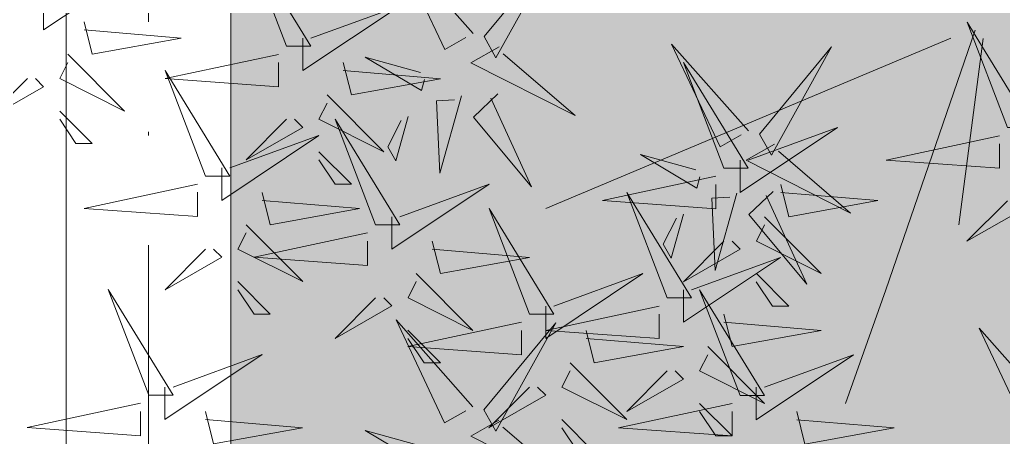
# Model space of a CAD drawing. Header units: millimetres. Extents: x 56222 to 120458, y -162468 to -121287.
# Drawn here: x 115756.97 to 115783.86, y -158132.23 to -158120.82 of the extents above; entities that cross this region are included whole.
import ezdxf

# ---------------------------------------------------------------- set-up
doc = ezdxf.new("R2010")
doc.units = ezdxf.units.MM
doc.header["$MEASUREMENT"] = 0
doc.linetypes.add('ACAD_ISO04W100', pattern=[30, 24, -3, 0, -3])
doc.layers.add('GARDEN', color=7, linetype='Continuous')
for name, color, linetype, lineweight in [('GROUND FLOOR', 7, 'Continuous', 9), ('L-shrub', 63, 'Continuous', 5), ('X_GARDEN ( HATCH )', 251, 'Continuous', 9)]:
    doc.layers.add(name, color=color, linetype=linetype, lineweight=lineweight)

# ---------------------------------------------------------------- blocks, each defined once
blk = doc.blocks.new('autumn shrub')
at = {"layer": 'L-shrub', "color": 32}
for p, q in [((11.54, 1.92), (51.94, 98)), ((71.18, 17.29), (98.12, 26.9)), ((9.62, -3.84), (71.18, 17.29)), ((11.54, -5.76), (55.79, 0))]:
    blk.add_line(p, q, dxfattribs=at)
at = {"layer": 'L-shrub', "color": 22}
for points in [[(21.16, 220.97), (30.78, 230.58), (23.09, 217.13), (21.16, 219.05)], [(1.92, 217.13), (9.62, 217.13), (-5.77, 194.07), (1.92, 215.21)], [(28.86, 213.28), (36.55, 205.6), (36.55, 209.44), (30.78, 213.28)], [(7.7, 207.52), (15.39, 205.6), (11.54, 184.46), (9.62, 207.52)], [(44.25, 178.7), (19.24, 188.3), (44.25, 172.93), (44.25, 178.7)], [(61.56, 178.7), (71.18, 188.3), (63.49, 174.85), (61.56, 176.78)], [(55.79, 169.09), (69.26, 155.64), (61.56, 171.01), (57.72, 169.09)], [(69.26, 171.01), (76.95, 163.33), (76.95, 167.17), (71.18, 171.01)], [(13.47, 159.48), (-11.54, 169.09), (13.47, 153.72), (13.47, 159.48)], [(30.78, 159.48), (40.4, 169.09), (32.71, 155.64), (30.78, 157.56)], [(48.1, 165.25), (55.79, 163.33), (51.94, 142.19), (50.02, 165.25)], [(11.54, 155.64), (19.24, 155.64), (3.85, 132.58), (11.54, 153.72)], [(25.01, 149.87), (38.48, 136.42), (30.78, 151.8), (26.93, 149.87)], [(38.48, 151.8), (46.17, 144.11), (46.17, 147.95), (40.4, 151.8)], [(73.11, 138.35), (82.73, 147.95), (75.03, 134.5), (73.11, 136.42)], [(19.67, 127.72), (16.03, 140.82), (23.96, 127.51), (21.35, 126.78)], [(108.17, 127.72), (104.53, 140.82), (112.46, 127.51), (109.84, 126.78)], [(10.44, 115.26), (-10.16, 133.5), (14.22, 121.96), (11.38, 116.94)], [(53.87, 134.5), (61.56, 134.5), (46.17, 111.45), (53.87, 132.58)], [(67.33, 128.74), (80.8, 115.29), (73.11, 130.66), (69.26, 128.74)], [(78.88, 103.76), (84.65, 130.66), (86.57, 103.76), (80.8, 103.76)], [(80.8, 130.66), (88.5, 122.97), (88.5, 126.82), (82.73, 130.66)], [(25.2, 117.98), (43.54, 123.1), (26.37, 123.95), (26.15, 119.65)], [(59.64, 124.9), (67.33, 122.97), (63.49, 101.84), (61.56, 124.9)], [(13.57, 109.08), (17.35, 115.78), (29.87, 91.05), (15.24, 108.13)], [(24.77, 109.38), (30.23, 115.14), (46.74, 101.41), (25.72, 111.06)], [(99.66, 112.64), (79.01, 95.58), (104.68, 109.81), (99.66, 112.64)], [(94.27, 101.84), (103.89, 111.45), (96.19, 98), (94.27, 99.92)], [(75.03, 98), (82.73, 98), (67.33, 74.94), (75.03, 96.07)], [(75.03, 71.09), (80.8, 98), (82.73, 71.09), (76.95, 71.09)], [(88.5, 92.23), (101.96, 78.78), (94.27, 94.15), (90.42, 92.23)], [(101.96, 94.15), (109.66, 86.47), (109.66, 90.31), (103.89, 94.15)], [(44.25, 57.64), (50.02, 84.54), (51.94, 57.64), (46.17, 57.64)], [(98.12, 53.8), (103.89, 80.7), (105.81, 53.8), (100.04, 53.8)], [(73.11, 69.17), (48.1, 78.78), (73.11, 63.41), (73.11, 69.17)], [(90.42, 69.17), (100.04, 78.78), (92.34, 65.33), (90.42, 67.25)], [(42.76, 62.39), (39.12, 75.49), (47.05, 62.18), (44.43, 61.45)], [(33.52, 49.93), (12.93, 68.17), (37.3, 56.63), (34.47, 51.61)], [(42.32, 55.72), (17.31, 65.33), (42.32, 49.96), (42.32, 55.72)], [(59.64, 55.72), (69.26, 65.33), (61.56, 51.88), (59.64, 53.8)], [(71.18, 65.33), (78.88, 65.33), (63.49, 42.27), (71.18, 63.41)], [(96.19, 51.88), (71.18, 61.49), (96.19, 46.12), (96.19, 51.88)], [(84.65, 59.57), (98.12, 46.12), (90.42, 61.49), (86.57, 59.57)], [(98.12, 61.49), (105.81, 53.8), (105.81, 57.64), (100.04, 61.49)], [(76.95, 55.72), (84.65, 53.8), (80.8, 32.67), (78.88, 55.72)], [(40.4, 51.88), (48.1, 51.88), (32.71, 28.82), (40.4, 49.96)], [(36.65, 43.75), (40.43, 50.45), (52.96, 25.72), (38.33, 42.8)], [(34.25, 47.31), (13.6, 30.25), (39.27, 44.48), (34.25, 47.31)], [(53.87, 46.12), (67.33, 32.67), (59.64, 48.04), (55.79, 46.12)], [(94.27, 48.04), (101.96, 48.04), (86.57, 24.98), (94.27, 46.12)], [(46.17, 42.27), (53.87, 40.35), (50.02, 19.21), (48.1, 42.27)], [(100.04, 38.43), (107.74, 36.51), (103.89, 15.37), (101.96, 38.43)], [(34.63, -9.61), (40.4, 17.29), (42.32, -9.61), (36.55, -9.61)], [(50.02, -11.53), (59.64, -1.92), (51.94, -15.37), (50.02, -13.45)]]:
    blk.add_lwpolyline(points, dxfattribs=at)
at = {"layer": 'L-shrub', "color": 40}
for points in [[(98.12, 194.07), (103.89, 220.97), (105.81, 194.07), (100.04, 194.07)], [(15.39, 211.36), (28.86, 197.91), (21.16, 213.28), (17.31, 211.36)], [(46.17, 180.62), (51.94, 207.52), (53.87, 180.62), (48.1, 180.62)], [(96.19, 192.15), (71.18, 201.75), (96.19, 186.38), (96.19, 192.15)], [(15.39, 161.4), (21.16, 188.3), (23.09, 161.4), (17.31, 161.4)], [(94.27, 188.3), (101.96, 188.3), (86.57, 165.25), (94.27, 186.38)], [(100.04, 178.7), (107.74, 176.78), (103.89, 155.64), (101.96, 178.7)], [(42.32, 174.85), (50.02, 174.85), (34.63, 151.8), (42.32, 172.93)], [(57.72, 140.27), (63.49, 167.17), (65.41, 140.27), (59.64, 140.27)], [(55.79, 138.35), (30.78, 147.95), (55.79, 132.58), (55.79, 138.35)], [(30.15, 130.65), (40.62, 133.58), (37.28, 135.46), (31.09, 132.32)], [(98.93, 115.26), (78.34, 133.5), (102.71, 121.96), (99.88, 116.94)], [(102.06, 109.08), (105.85, 115.78), (118.37, 91.05), (103.74, 108.13)], [(11.17, 112.64), (-9.49, 95.58), (16.19, 109.81), (11.17, 112.64)], [(76.95, 101.84), (51.94, 111.45), (76.95, 96.07), (76.95, 101.84)], [(80.8, 88.39), (88.5, 86.47), (84.65, 65.33), (82.73, 88.39)], [(48.29, 52.64), (66.62, 57.77), (49.45, 58.62), (49.24, 54.32)], [(47.86, 44.05), (53.31, 49.81), (69.83, 36.08), (48.8, 45.73)], [(67.33, 48.04), (75.03, 40.35), (75.03, 44.19), (69.26, 48.04)]]:
    blk.add_lwpolyline(points, dxfattribs=at)
at = {"layer": 'L-shrub', "color": 16}
for points in [[(17.31, 146.03), (25.01, 144.11), (21.16, 122.97), (19.24, 146.03)], [(53.23, 65.32), (63.71, 68.25), (60.36, 70.13), (54.18, 66.99)], [(32.71, -11.53), (7.7, -1.92), (32.71, -17.29), (32.71, -11.53)], [(100.86, -23.09), (80.26, -4.84), (104.64, -16.38), (101.8, -21.41)]]:
    blk.add_lwpolyline(points, dxfattribs=at)

msp = doc.modelspace()

# ---------------------------------------------------------------- hatches: boundary and pattern name
at = {"layer": 'X_GARDEN ( HATCH )'}
h = msp.add_hatch(dxfattribs=at)
h.set_pattern_fill('GRASS', color=104, scale=5, style=0)
h.set_pattern_definition([(90, (14636.8815, 893.4752), (-3.535533905, 3.535533905), [0.9375, -6.13356781]), (45, (14636.8815, 893.475), (-3.5355339, 3.5355339), [0.9375, -4.0625]), (135, (14636.8815, 893.475), (-3.5355339, -3.5355339), [0.9375, -4.0625])])
h.paths.add_polyline_path([(115845.99031, -158099.13434), (115762.74031, -158099.13434), (115762.74031, -158557.13434), (115845.99031, -158557.13434)])

# ---------------------------------------------------------------- linework, layer by layer
at = {"layer": 'GROUND FLOOR'}
for p, q in [((115758.24031, -158094.63434), (115758.24031, -158561.63434)), ((115758.24031, -158094.63434), (115758.24031, -158561.63434)), ((115762.74031, -158099.13434), (115762.74031, -158557.13434)), ((115762.74031, -158099.13434), (115762.74031, -158557.13434))]:
    msp.add_line(p, q, dxfattribs=at)
at = {"layer": 'GROUND FLOOR', "color": 1, "linetype": 'ACAD_ISO04W100'}
msp.add_line((115760.49031, -158096.88434), (115760.49031, -158559.38434), dxfattribs=at)
msp.add_line((115760.49031, -158096.88434), (115760.49031, -158559.38434), dxfattribs=at)
at = {"layer": 'X_GARDEN ( HATCH )'}
msp.add_lwpolyline([(115845.99031, -158099.13434), (115762.74031, -158099.13434), (115762.74031, -158557.13434), (115845.99031, -158557.13434)], close=True, dxfattribs=at)

# ---------------------------------------------------------------- block references
at = {"layer": 'GARDEN', "xscale": -0.1152452341248983, "yscale": 0.1152452341048047, "zscale": 0.1152452341176253, "rotation": 89.98217204973258}
msp.add_blockref('autumn shrub', (115782.64371, -158120.0022), dxfattribs=at)

doc.saveas('drawing.dxf')
